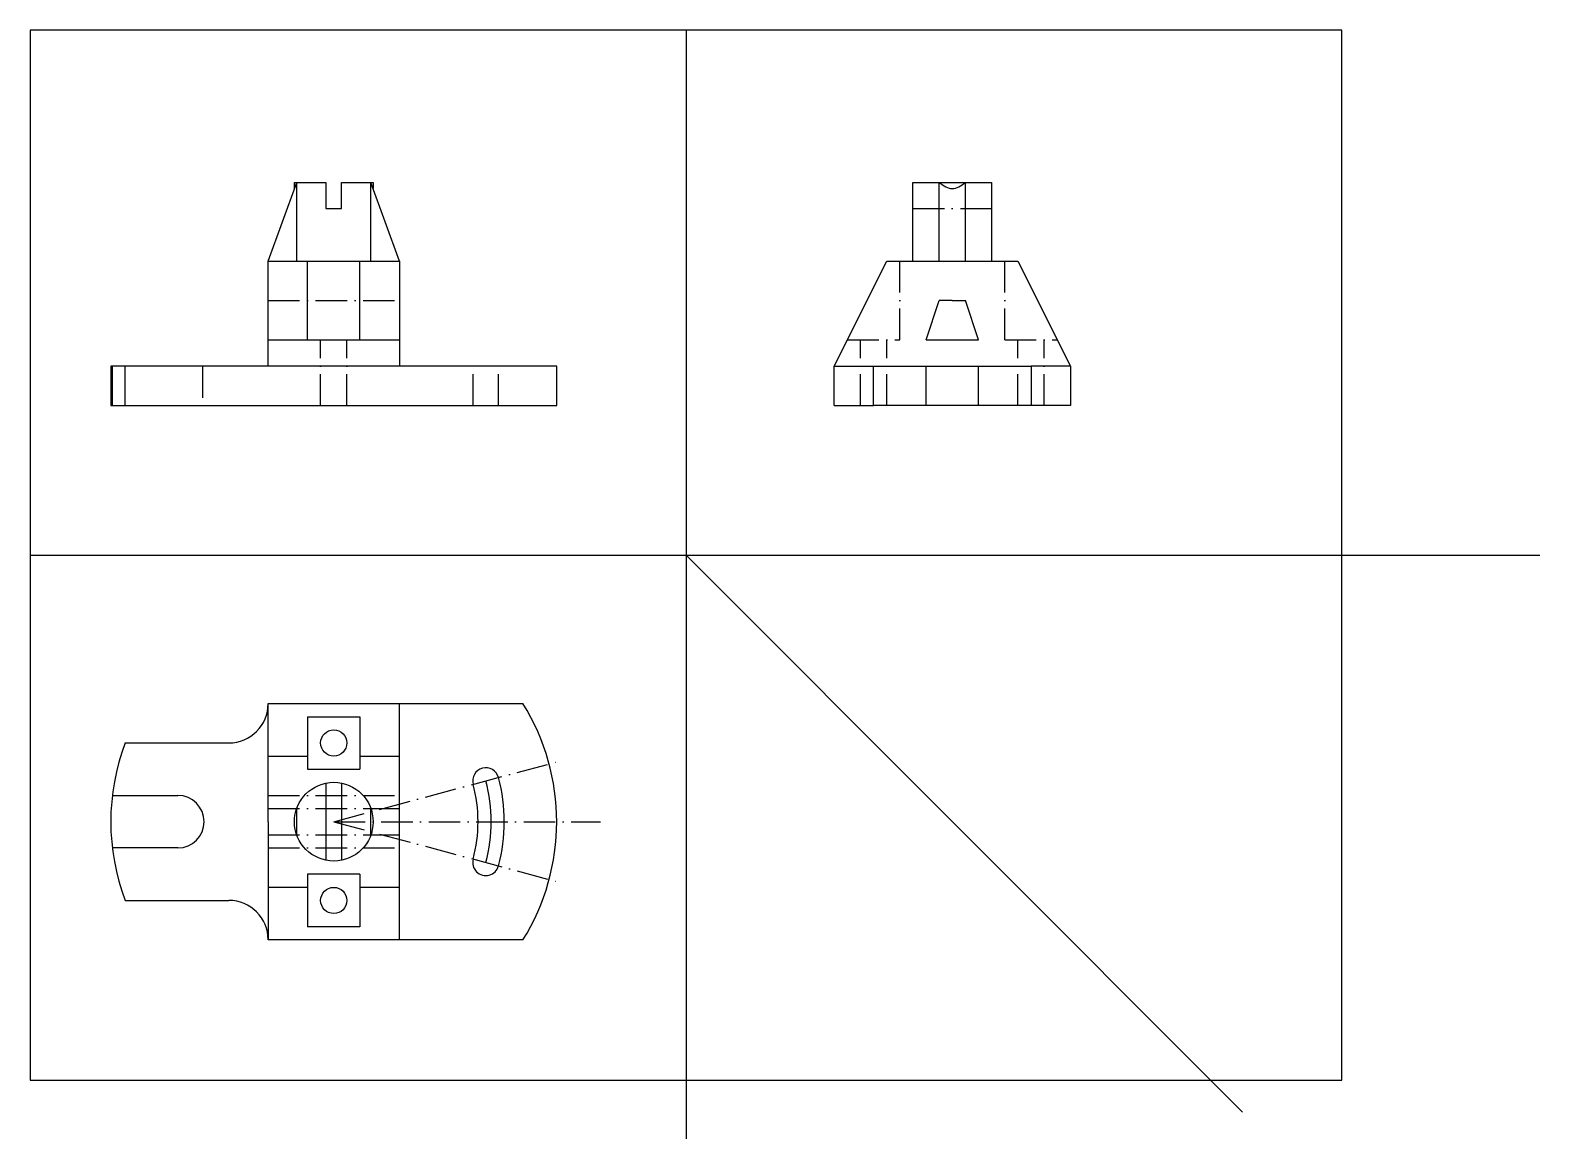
# Model space of a CAD drawing. Header units: inches. Extents: x 7 to 583, y -20 to 403.
import ezdxf

# ---------------------------------------------------------------- set-up
doc = ezdxf.new("R2010")
doc.units = ezdxf.units.IN
doc.header["$MEASUREMENT"] = 0
doc.linetypes.add('ACAD_ISO10W100', pattern=[18, 12, -3, 0, -3])
doc.layers.add('hidden data', color=80, linetype='ACAD_ISO10W100')
doc.layers.add('ori', color=1, linetype='Continuous')

msp = doc.modelspace()

# ---------------------------------------------------------------- linework, layer by layer
for p, q in [((257.44, 402.67), (257.44, -19.63)), ((7.44, 202.67), (582.89, 202.67))]:
    msp.add_line(p, q)
msp.add_lwpolyline([(7.44, 2.67), (507.44, 2.67), (507.44, 402.67), (7.44, 402.67)], close=True)
at = {"layer": 'hidden data'}
for p, q in [((343.94, 334.69), (373.94, 334.69)), ((338.94, 284.69), (338.94, 314.69)), ((378.94, 284.69), (378.94, 314.69)), ((98.16, 299.69), (148.16, 299.69)), ((98.16, 284.69), (148.16, 284.69)), ((118.16, 259.69), (118.16, 284.69)), ((128.16, 259.69), (128.16, 284.69)), ((318.94, 284.69), (338.94, 284.69)), ((323.94, 259.69), (323.94, 284.69)), ((333.94, 259.69), (333.94, 284.69)), ((378.94, 284.69), (398.94, 284.69)), ((383.94, 259.69), (383.94, 284.69)), ((393.94, 259.69), (393.94, 284.69)), ((73.16, 274.69), (73.16, 259.69)), ((176.28, 259.69), (176.28, 274.69)), ((185.94, 259.69), (185.94, 274.69)), ((123.16, 101.16), (210.09, 124.46)), ((98.16, 111.16), (148.16, 111.16)), ((98.16, 106.16), (148.16, 106.16)), ((109.02, 96.16), (109.02, 106.16)), ((137.3, 96.16), (137.3, 106.16)), ((123.16, 101.16), (224.85, 101.16)), ((123.16, 101.16), (210.09, 77.87)), ((98.16, 96.16), (148.16, 96.16)), ((98.16, 91.16), (148.16, 91.16))]:
    msp.add_line(p, q, dxfattribs=at)
at = {"layer": 'ori'}
for p, q in [((98.16, 314.69), (109.02, 344.69)), ((108.16, 342.32), (108.16, 344.69)), ((108.16, 344.69), (120.16, 344.69)), ((109.02, 314.69), (109.02, 344.69)), ((120.16, 344.69), (120.16, 334.69)), ((126.16, 334.69), (126.16, 344.69)), ((126.16, 344.69), (138.16, 344.69)), ((137.3, 314.69), (137.3, 344.69)), ((148.16, 314.69), (137.3, 344.69)), ((138.16, 344.69), (138.16, 342.32)), ((343.94, 314.69), (343.94, 344.69)), ((343.94, 344.69), (373.94, 344.69)), ((353.94, 314.69), (353.94, 344.69)), ((353.94, 344.69), (363.94, 344.69)), ((363.94, 314.69), (363.94, 344.69)), ((373.94, 344.69), (373.94, 314.69)), ((120.16, 334.69), (126.16, 334.69)), ((98.16, 274.69), (98.16, 314.69)), ((98.16, 314.69), (148.16, 314.69)), ((113.16, 284.69), (113.16, 314.69)), ((133.16, 284.69), (133.16, 314.69)), ((148.16, 314.69), (148.16, 274.69)), ((313.94, 274.69), (333.94, 314.69)), ((333.94, 314.69), (383.94, 314.69)), ((383.94, 314.69), (403.94, 274.69)), ((348.94, 284.69), (353.94, 299.69)), ((358.94, 299.69), (353.94, 299.69)), ((358.94, 299.69), (363.94, 299.69)), ((368.94, 284.69), (363.94, 299.69)), ((98.16, 284.69), (148.16, 284.69)), ((113.16, 284.69), (133.16, 284.69)), ((348.94, 284.69), (368.94, 284.69)), ((208.16, 274.69), (38.16, 274.69)), ((38.16, 274.69), (38.16, 259.69)), ((38.75, 274.69), (38.75, 259.69)), ((43.63, 259.69), (43.63, 274.69)), ((208.16, 259.69), (208.16, 274.69)), ((313.94, 259.69), (313.94, 274.69)), ((313.94, 274.69), (328.94, 274.69)), ((328.94, 259.69), (328.94, 274.69)), ((328.94, 274.69), (388.94, 274.69)), ((348.94, 259.69), (348.94, 274.69)), ((368.94, 259.69), (368.94, 274.69)), ((388.94, 274.69), (388.94, 259.69)), ((403.94, 274.69), (388.94, 274.69)), ((403.94, 274.69), (403.94, 259.69)), ((38.16, 259.69), (123.16, 259.69)), ((123.16, 259.69), (208.16, 259.69)), ((313.94, 259.69), (328.94, 259.69)), ((388.94, 259.69), (328.94, 259.69)), ((403.94, 259.69), (388.94, 259.69)), ((257.44, 202.67), (469.57, -9.47)), ((98.16, 101.16), (98.16, 146.16)), ((98.16, 146.16), (195.27, 146.16)), ((148.16, 56.16), (148.16, 146.16)), ((113.16, 141.16), (133.16, 141.16)), ((113.16, 141.16), (113.16, 121.16)), ((133.16, 141.16), (133.16, 121.16)), ((43.63, 131.16), (83.16, 131.16)), ((98.16, 126.16), (113.16, 126.16)), ((113.16, 121.16), (133.16, 121.16)), ((133.16, 126.16), (148.16, 126.16)), ((120.16, 115.86), (120.16, 86.47)), ((126.16, 115.86), (126.16, 86.47)), ((38.75, 111.16), (63.75, 111.16)), ((98.16, 106.16), (109.02, 106.16)), ((137.3, 106.16), (148.16, 106.16)), ((98.16, 101.16), (98.16, 56.16)), ((98.16, 96.16), (109.02, 96.16)), ((137.3, 96.16), (148.16, 96.16)), ((63.75, 91.16), (38.75, 91.16)), ((133.16, 81.16), (113.16, 81.16)), ((113.16, 81.16), (113.16, 61.16)), ((133.16, 81.16), (133.16, 61.16)), ((113.16, 76.16), (98.16, 76.16)), ((148.16, 76.16), (133.16, 76.16)), ((43.63, 71.16), (83.16, 71.16)), ((133.16, 61.16), (113.16, 61.16)), ((195.27, 56.16), (98.16, 56.16))]:
    msp.add_line(p, q, dxfattribs=at)
for centre, radius in [((123.16, 131.16), 5), ((123.16, 101.16), 15), ((123.16, 71.16), 5)]:
    msp.add_circle(centre, radius, dxfattribs=at)
for centre, radius, start, end in [((83.16, 146.16), 15, 270, 0), ((123.16, 101.16), 85, 328.03428, 31.96572), ((123.16, 101.16), 85, 159.33268, 200.66732), ((181.11, 116.69), 5, 15, 195), ((123.16, 101.16), 55, 345, 15), ((123.16, 101.16), 60, 345, 15), ((123.16, 101.16), 65, 345, 15), ((63.75, 101.16), 10, 270, 90), ((181.11, 85.64), 5, 165, 345), ((83.16, 56.16), 15, 0, 90)]:
    msp.add_arc(centre, radius, start, end, dxfattribs=at)
msp.add_spline([(353.94, 344.69), (358.94, 342.32), (363.94, 344.69)], degree=3, dxfattribs=at)

doc.saveas('drawing.dxf')
